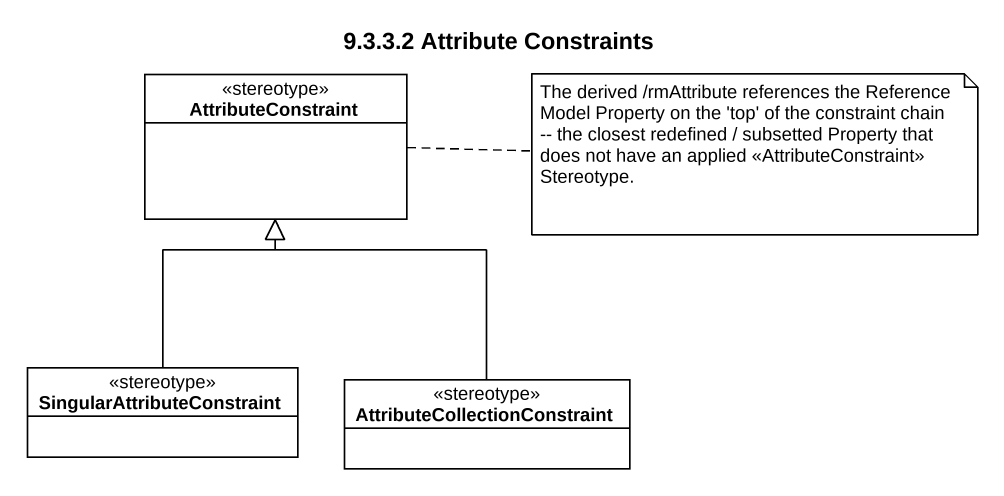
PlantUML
@startuml
title 9.3.3.2 Attribute Constraints
hide circle
hide empty members
class AttributeConstraint <<stereotype>>
class SingularAttributeConstraint <<stereotype>>
class "AttributeCollectionConstraint" as AttributeCollectionConstrain <<stereotype>>
SingularAttributeConstraint -up-|> AttributeConstraint
AttributeCollectionConstrain -up-|> AttributeConstraint
note right of AttributeConstraint : The derived /rmAttribute references the Reference Model Property on the 'top' of the constraint chain -- the closest redefined / subsetted Property that does not have an applied <<AttributeConstraint>> Stereotype.
@enduml
